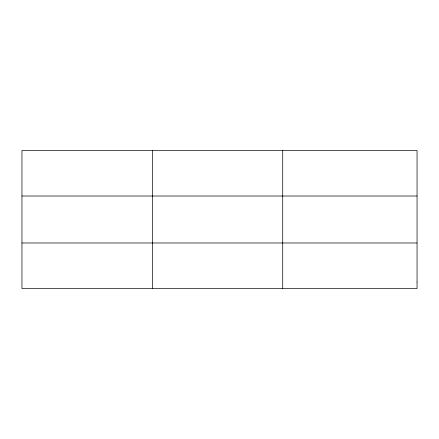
<?xml version="1.0" encoding="UTF-8"?>
<svg xmlns="http://www.w3.org/2000/svg" width="439" height="439" viewBox="0 0 439 439"><rect width="100%" height="100%" fill="white"/><g stroke="black" fill="none" stroke-linecap="round" stroke-linejoin="round"><path stroke-width="0.66" d="M152.333 288.555L152.333 150.445M282.716 288.555L282.716 150.445M21.95 196.019L417.05 196.019M21.95 242.981L417.05 242.981M417.05 282.041L417.05 288.555L21.95 288.555L21.95 150.445L417.05 150.445L417.05 282.041"/></g></svg>
